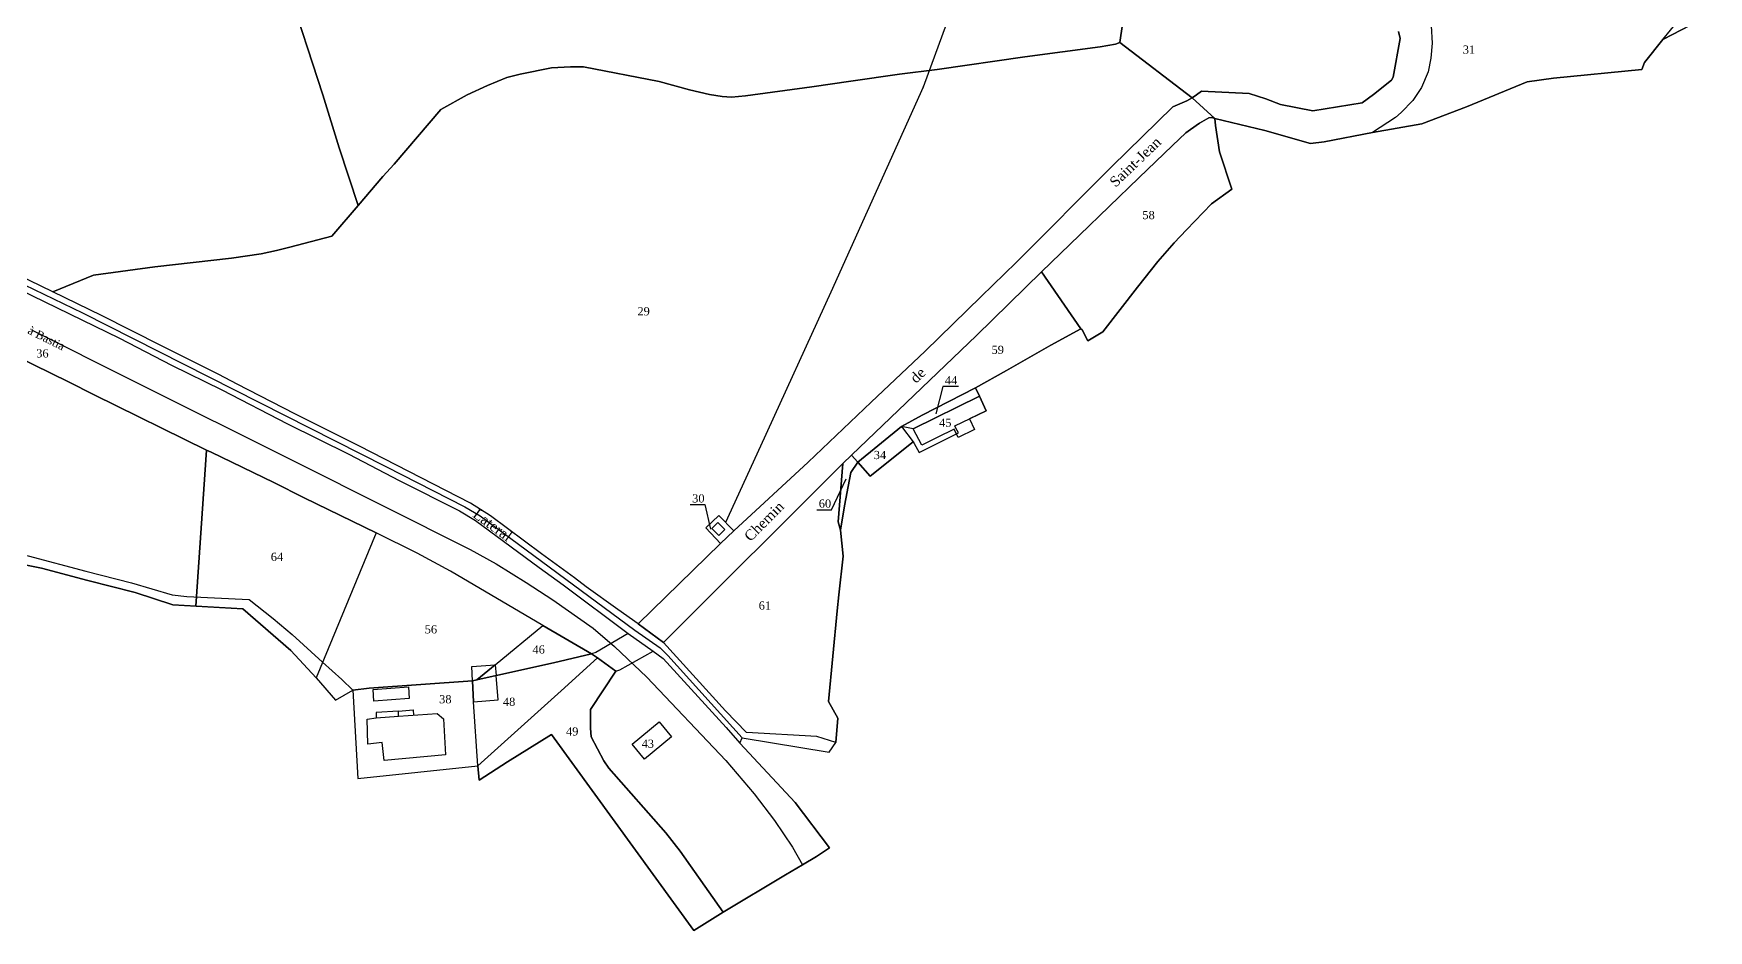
# Model space of a CAD drawing. Extents: x 1208681 to 1209440, y 6152548 to 6153096.
# Drawn here: x 1208953.2 to 1209362.1, y 6152547.6 to 6152766.6 of the extents above; entities that cross this region are included whole.
import ezdxf

# ---------------------------------------------------------------- set-up
doc = ezdxf.new("R2010")
doc.units = 0
doc.linetypes.add('CONTINU', pattern=[0])
doc.layers.get('0').update_dxf_attribs({"linetype": 'CONTINU'})
for name, color, linetype in [('1LIEUDIT', 7, 'CONTINU'), ('1PARCELLE', 7, 'CONTINU'), ('1PYLONE', 7, 'CONTINU'), ('1SECTION', 7, 'CONTINU'), ('1SUBDSECT', 7, 'CONTINU'), ('1TRONROU', 7, 'CONTINU'), ('1TROUPARCELLE', 7, 'CONTINU'), ('1ZONCOMM', 7, 'CONTINU'), ('3BATIDUR', 7, 'CONTINU'), ('3BATILEGER', 7, 'CONTINU'), ('3CHEMIN', 7, 'CONTINU'), ('3FISCLINE', 7, 'CONTINUOUS'), ('3FLECHEPAR', 7, 'CONTINU'), ('3GAZODUC', 7, 'CONTINU'), ('3PARCELLETEX', 7, 'CONTINU'), ('3SNCF', 7, 'CONTINU'), ('3SNCFTEX', 7, 'CONTINU'), ('3TRONROUTEX', 7, 'CONTINU'), ('3ZONCOMMTEX', 7, 'CONTINU')]:
    doc.layers.add(name, color=color, linetype=linetype)
doc.styles.get("Standard").update_dxf_attribs({"font": 'Times New Roman'})

# ---------------------------------------------------------------- blocks, each defined once
blk = doc.blocks.new('PYLONE1')
blk.add_point((0, 0))

msp = doc.modelspace()

# ---------------------------------------------------------------- linework, layer by layer
at = {"layer": '1LIEUDIT'}
for points in [[(1208948.32, 6152637.39), (1208955.17, 6152636.07), (1208966.5, 6152632.99), (1208978.05, 6152630.07), (1208987.25, 6152627.09), (1209004.33, 6152626.11), (1209016.04, 6152615.93), (1209022.24, 6152609.27), (1209026.96, 6152603.8), (1209031.14, 6152606.23), (1209032.38, 6152584.71), (1209061.71, 6152587.79), (1209061.99, 6152584.29), (1209068.9, 6152588.75), (1209079.66, 6152595.43), (1209095.2, 6152574.05), (1209114.42, 6152547.58), (1209121.6, 6152552.07), (1209136.78, 6152561.19), (1209140.94, 6152563.65), (1209144.36, 6152565.68), (1209147.53, 6152567.74), (1209139.17, 6152578.85), (1209125.6, 6152593.32), (1209126.23, 6152594.64), (1209147.42, 6152591.11), (1209149.09, 6152593.48), (1209149.54, 6152599.44), (1209147.3, 6152603.52), (1209149.35, 6152625.63), (1209149.79, 6152629.51), (1209150.85, 6152638.98), (1209150.24, 6152645.34), (1209151.16, 6152651.22), (1209152.39, 6152657.67), (1209152.72, 6152659.37), (1209154.45, 6152661.9), (1209157.41, 6152658.51), (1209167.91, 6152666.9), (1209168.22, 6152666.51), (1209169.4, 6152664.3), (1209179.03, 6152669.05), (1209178.37, 6152670.2), (1209178.07, 6152670.75), (1209185.79, 6152674.45), (1209184.11, 6152677.99), (1209183.18, 6152680.04), (1209190.71, 6152684.29), (1209201.54, 6152690.49), (1209208.82, 6152694.44), (1209209.15, 6152694.26), (1209210.53, 6152691.55), (1209214.21, 6152693.71), (1209222.68, 6152704.63), (1209227.65, 6152710.92), (1209231.63, 6152715.46), (1209234.61, 6152718.66), (1209240.76, 6152725.01), (1209245.74, 6152728.57), (1209242.73, 6152737.71), (1209241.7, 6152744.07), (1209241.59, 6152745.81), (1209236, 6152750.85), (1209218.41, 6152764.34), (1209219.68, 6152773.29)], [(1209362.05, 6152770.92), (1209350.88, 6152765.1), (1209346.41, 6152759.49), (1209345.76, 6152757.75), (1209324.19, 6152755.69), (1209317.8, 6152754.75), (1209302.97, 6152748.69), (1209292.11, 6152744.5), (1209280.04, 6152742.42), (1209268.24, 6152740.13), (1209264.92, 6152739.75), (1209253.73, 6152742.92), (1209241.59, 6152745.81), (1209236, 6152750.85), (1209218.41, 6152764.34), (1209219.68, 6152773.29)]]:
    msp.add_lwpolyline(points, dxfattribs=at)
at = {"layer": '1PARCELLE'}
for points in [[(1209015.18, 6152778.4), (1209023.88, 6152751.56), (1209027.87, 6152738.68), (1209032.51, 6152724.61), (1209026.05, 6152717.11), (1209015.8, 6152714.37), (1209012.58, 6152713.56), (1209008.79, 6152712.77), (1209001.59, 6152711.71), (1208982.83, 6152709.59), (1208967.9, 6152707.56), (1208957.95, 6152703.48), (1208940.63, 6152711.9)], [(1209219.68, 6152773.29), (1209218.41, 6152764.34), (1209217.31, 6152763.93), (1209213.58, 6152763.34), (1209195.18, 6152760.86), (1209173.83, 6152757.78), (1209164.58, 6152756.67), (1209152.7, 6152754.96), (1209143.18, 6152753.52), (1209126.99, 6152751.37), (1209123.62, 6152751.03), (1209121.3, 6152751.19), (1209118.26, 6152751.71), (1209113.34, 6152752.8), (1209105.96, 6152754.88), (1209087.49, 6152758.43), (1209084.27, 6152758.43), (1209079.63, 6152758.17), (1209072, 6152756.61), (1209068.74, 6152755.82), (1209064.03, 6152753.86), (1209059.06, 6152751.61), (1209052.67, 6152748.04), (1209041.25, 6152734.67), (1209038.51, 6152731.65), (1209032.51, 6152724.61), (1209027.87, 6152738.68), (1209027.87, 6152738.68), (1209023.88, 6152751.56), (1209015.18, 6152778.4)], [(1209286.38, 6152767.07), (1209286.8, 6152765.31), (1209285.11, 6152755.93), (1209284.68, 6152755.17), (1209280.31, 6152751.66), (1209277.53, 6152749.67), (1209265.51, 6152747.72), (1209257.63, 6152749.25), (1209254, 6152750.63), (1209249.94, 6152751.93), (1209238.35, 6152752.48), (1209237.11, 6152751.57), (1209236, 6152750.85), (1209218.41, 6152764.34), (1209219.68, 6152773.29)], [(1209286.38, 6152767.07), (1209286.8, 6152765.31), (1209285.11, 6152755.93), (1209284.68, 6152755.17), (1209280.31, 6152751.66), (1209277.53, 6152749.67), (1209265.51, 6152747.72), (1209257.63, 6152749.25), (1209254, 6152750.63), (1209249.94, 6152751.93), (1209238.35, 6152752.48), (1209237.11, 6152751.57), (1209236, 6152750.85), (1209234.7, 6152750.16), (1209231.29, 6152748.68), (1209216.43, 6152734.12), (1209193.1, 6152710.64), (1209184.52, 6152702.36), (1209170.83, 6152689.02), (1209157.7, 6152676.53), (1209142.3, 6152661.9), (1209124.14, 6152645.12), (1209120.88, 6152642.04), (1209100.8, 6152622.42), (1209107.04, 6152617.89), (1209107.04, 6152617.89), (1209150.78, 6152661.6), (1209152.87, 6152663.66), (1209183.39, 6152692.86), (1209199.26, 6152708.41), (1209208.53, 6152717.34), (1209222.99, 6152731.34), (1209231.27, 6152739.25), (1209234.51, 6152742.3), (1209235.6, 6152743.16), (1209237.84, 6152744.67), (1209240.1, 6152746.02), (1209240.85, 6152746.03), (1209241.59, 6152745.81), (1209253.73, 6152742.92), (1209264.92, 6152739.75), (1209268.24, 6152740.13), (1209280.04, 6152742.42), (1209292.11, 6152744.5), (1209302.97, 6152748.69), (1209317.8, 6152754.75), (1209324.19, 6152755.69), (1209345.76, 6152757.75), (1209346.41, 6152759.49), (1209350.88, 6152765.1), (1209354.62, 6152769.64)], [(1208949.79, 6152704.03), (1208974.26, 6152692.19), (1208986.91, 6152685.59), (1208999.23, 6152679.58), (1209015.24, 6152671.31), (1209030.2, 6152663.83), (1209042.5, 6152657.44), (1209057.21, 6152650.06), (1209061.11, 6152647.65), (1209076.62, 6152636.23), (1209082.48, 6152631.98), (1209098.39, 6152620.07), (1209104.52, 6152615.74), (1209106.94, 6152613.97), (1209122.3, 6152597.14), (1209125.6, 6152593.32), (1209139.17, 6152578.85), (1209147.53, 6152567.74), (1209144.36, 6152565.68), (1209140.94, 6152563.65), (1209136.78, 6152561.19), (1209121.6, 6152552.07), (1209111.07, 6152566.96), (1209111.07, 6152566.96), (1209107.59, 6152571.46), (1209093.69, 6152587.18), (1209092.47, 6152589.04), (1209089.37, 6152594.88), (1209089.18, 6152596.99), (1209089.18, 6152601.54), (1209095.4, 6152610.88), (1209090.87, 6152614.17), (1209089.44, 6152615.14), (1209077.58, 6152622.03), (1209055.05, 6152635.3), (1209046.87, 6152639.72), (1209036.86, 6152644.7), (1209019.29, 6152653.19), (1209011.89, 6152656.98), (1208996.6, 6152664.32), (1208995.47, 6152664.87), (1208968.08, 6152678.34), (1208961.77, 6152681.54), (1208940.14, 6152692.1)]]:
    msp.add_lwpolyline(points, dxfattribs=at)
for points in [[(1209236, 6152750.85), (1209234.7, 6152750.16), (1209231.29, 6152748.68), (1209216.43, 6152734.12), (1209193.1, 6152710.64), (1209184.52, 6152702.36), (1209170.83, 6152689.02), (1209157.7, 6152676.53), (1209142.3, 6152661.9), (1209124.14, 6152645.12), (1209120.53, 6152648.87), (1209117.35, 6152645.88), (1209120.88, 6152642.04), (1209100.8, 6152622.42), (1209095.86, 6152625.95), (1209088.1, 6152631.47), (1209085.27, 6152633.64), (1209077.24, 6152639.5), (1209064.81, 6152648.8), (1209059.89, 6152651.93), (1209032.83, 6152665.8), (1209016.99, 6152673.75), (1209002.92, 6152680.92), (1208998.49, 6152683.3), (1208984.45, 6152690.3), (1208969.8, 6152697.76), (1208957.95, 6152703.48), (1208967.9, 6152707.56), (1208982.83, 6152709.59), (1209001.59, 6152711.71), (1209008.79, 6152712.77), (1209012.58, 6152713.56), (1209015.8, 6152714.37), (1209026.05, 6152717.11), (1209032.51, 6152724.61), (1209038.51, 6152731.65), (1209041.25, 6152734.67), (1209052.67, 6152748.04), (1209059.06, 6152751.61), (1209064.03, 6152753.86), (1209068.74, 6152755.82), (1209072, 6152756.61), (1209079.63, 6152758.17), (1209084.27, 6152758.43), (1209087.49, 6152758.43), (1209105.96, 6152754.88), (1209113.34, 6152752.8), (1209118.26, 6152751.71), (1209121.3, 6152751.19), (1209123.62, 6152751.03), (1209126.99, 6152751.37), (1209143.18, 6152753.52), (1209152.7, 6152754.96), (1209164.58, 6152756.67), (1209173.83, 6152757.78), (1209195.18, 6152760.86), (1209213.58, 6152763.34), (1209217.31, 6152763.93), (1209218.41, 6152764.34), (1209236, 6152750.85)], [(1209199.26, 6152708.41), (1209208.53, 6152717.34), (1209222.99, 6152731.34), (1209231.27, 6152739.25), (1209234.51, 6152742.3), (1209235.6, 6152743.16), (1209237.84, 6152744.67), (1209240.1, 6152746.02), (1209240.85, 6152746.03), (1209241.59, 6152745.81), (1209241.7, 6152744.07), (1209242.73, 6152737.71), (1209245.74, 6152728.57), (1209240.76, 6152725.01), (1209234.61, 6152718.66), (1209231.63, 6152715.46), (1209227.65, 6152710.92), (1209222.68, 6152704.63), (1209214.21, 6152693.71), (1209210.53, 6152691.55), (1209209.15, 6152694.26), (1209208.82, 6152694.44), (1209199.26, 6152708.41)], [(1209152.87, 6152663.66), (1209183.39, 6152692.86), (1209199.26, 6152708.41), (1209208.82, 6152694.44), (1209201.54, 6152690.49), (1209190.71, 6152684.29), (1209183.18, 6152680.04), (1209170.1, 6152673.39), (1209165.1, 6152670.59), (1209154.45, 6152661.9), (1209152.87, 6152663.66)], [(1208992.86, 6152626.77), (1208987.25, 6152627.09), (1208978.05, 6152630.07), (1208966.5, 6152632.99), (1208955.17, 6152636.07), (1208948.32, 6152637.39), (1208931.33, 6152639.99), (1208918.13, 6152641.84), (1208904.06, 6152646.75), (1208902.73, 6152649.71), (1208897.23, 6152661.9), (1208893.62, 6152676.34), (1208890.14, 6152692.34), (1208889.49, 6152699.24), (1208889.95, 6152699.3), (1208898.48, 6152697.65), (1208925.09, 6152692.99), (1208929.16, 6152692.61), (1208940.14, 6152692.1), (1208961.77, 6152681.54), (1208968.08, 6152678.34), (1208995.47, 6152664.87), (1208992.86, 6152626.77)], [(1209165.1, 6152670.59), (1209170.1, 6152673.39), (1209183.18, 6152680.04), (1209184.11, 6152677.99), (1209167.94, 6152670.09), (1209165.1, 6152670.59)], [(1209165.1, 6152670.59), (1209167.91, 6152666.9), (1209168.22, 6152666.51), (1209169.4, 6152664.3), (1209179.03, 6152669.05), (1209178.37, 6152670.2), (1209178.07, 6152670.75), (1209185.79, 6152674.45), (1209184.11, 6152677.99), (1209167.94, 6152670.09), (1209165.1, 6152670.59)], [(1209154.45, 6152661.9), (1209165.1, 6152670.59), (1209167.91, 6152666.9), (1209157.41, 6152658.51), (1209154.45, 6152661.9)], [(1209016.04, 6152615.93), (1209004.33, 6152626.11), (1208992.86, 6152626.77), (1208995.47, 6152664.87), (1208996.6, 6152664.32), (1209011.89, 6152656.98), (1209019.29, 6152653.19), (1209036.86, 6152644.7), (1209022.24, 6152609.27), (1209016.04, 6152615.93)], [(1209150.78, 6152661.6), (1209152.87, 6152663.66), (1209154.45, 6152661.9), (1209152.72, 6152659.37), (1209152.39, 6152657.67), (1209151.16, 6152651.22), (1209150.24, 6152645.34), (1209149.64, 6152647.31), (1209150.78, 6152661.6)], [(1209107.04, 6152617.89), (1209150.78, 6152661.6), (1209149.64, 6152647.31), (1209150.24, 6152645.34), (1209150.85, 6152638.98), (1209149.79, 6152629.51), (1209149.35, 6152625.63), (1209147.3, 6152603.52), (1209149.54, 6152599.44), (1209149.09, 6152593.48), (1209144.46, 6152594.94), (1209127.23, 6152595.93), (1209122.17, 6152601.18), (1209107.04, 6152617.89)], [(1209124.14, 6152645.12), (1209120.88, 6152642.04), (1209117.35, 6152645.88), (1209120.53, 6152648.87), (1209124.14, 6152645.12)], [(1209061.44, 6152608.77), (1209065.9, 6152612.45), (1209077.58, 6152622.03), (1209055.05, 6152635.3), (1209046.87, 6152639.72), (1209036.86, 6152644.7), (1209022.24, 6152609.27), (1209026.96, 6152603.8), (1209031.14, 6152606.23), (1209035.15, 6152606.76), (1209060.38, 6152608.5), (1209061.44, 6152608.77)], [(1209061.44, 6152608.77), (1209065.9, 6152612.45), (1209077.58, 6152622.03), (1209089.44, 6152615.14), (1209080.15, 6152612.89), (1209066.56, 6152609.9), (1209066.13, 6152609.8), (1209061.44, 6152608.77)], [(1209090.87, 6152614.17), (1209082.01, 6152606.08), (1209061.71, 6152587.79), (1209060.61, 6152603.42), (1209060.38, 6152608.5), (1209061.44, 6152608.77), (1209066.13, 6152609.8), (1209066.56, 6152609.9), (1209080.15, 6152612.89), (1209089.44, 6152615.14), (1209090.87, 6152614.17)], [(1209090.87, 6152614.17), (1209095.4, 6152610.88), (1209089.18, 6152601.54), (1209089.18, 6152596.99), (1209089.37, 6152594.88), (1209092.47, 6152589.04), (1209093.69, 6152587.18), (1209107.59, 6152571.46), (1209111.07, 6152566.96), (1209121.6, 6152552.07), (1209114.42, 6152547.58), (1209095.2, 6152574.05), (1209079.66, 6152595.43), (1209068.9, 6152588.75), (1209061.99, 6152584.29), (1209061.71, 6152587.79), (1209082.01, 6152606.08), (1209090.87, 6152614.17)], [(1209061.71, 6152587.79), (1209060.61, 6152603.42), (1209060.38, 6152608.5), (1209035.15, 6152606.76), (1209031.14, 6152606.23), (1209032.38, 6152584.71), (1209061.71, 6152587.79)], [(1209102.36, 6152589.39), (1209099.37, 6152593.07), (1209105.94, 6152598.49), (1209108.95, 6152594.88), (1209102.36, 6152589.39)]]:
    msp.add_lwpolyline(points, close=True, dxfattribs=at)
at = {"layer": '1SECTION'}
msp.add_lwpolyline([(1208948.32, 6152637.39), (1208955.17, 6152636.07), (1208966.5, 6152632.99), (1208978.05, 6152630.07), (1208987.25, 6152627.09), (1209004.33, 6152626.11), (1209016.04, 6152615.93), (1209022.24, 6152609.27), (1209026.96, 6152603.8), (1209031.14, 6152606.23), (1209032.38, 6152584.71), (1209061.71, 6152587.79), (1209061.99, 6152584.29), (1209068.9, 6152588.75), (1209079.66, 6152595.43), (1209095.2, 6152574.05), (1209114.42, 6152547.58), (1209121.6, 6152552.07), (1209136.78, 6152561.19), (1209140.94, 6152563.65), (1209144.36, 6152565.68), (1209147.53, 6152567.74), (1209139.17, 6152578.85), (1209125.6, 6152593.32), (1209126.23, 6152594.64), (1209147.42, 6152591.11), (1209149.09, 6152593.48), (1209149.54, 6152599.44), (1209147.3, 6152603.52), (1209149.35, 6152625.63), (1209149.79, 6152629.51), (1209150.85, 6152638.98), (1209150.24, 6152645.34), (1209151.16, 6152651.22), (1209152.39, 6152657.67), (1209152.72, 6152659.37), (1209154.45, 6152661.9), (1209157.41, 6152658.51), (1209167.91, 6152666.9), (1209168.22, 6152666.51), (1209169.4, 6152664.3), (1209179.03, 6152669.05), (1209178.37, 6152670.2), (1209178.07, 6152670.75), (1209185.79, 6152674.45), (1209184.11, 6152677.99), (1209183.18, 6152680.04), (1209190.71, 6152684.29), (1209201.54, 6152690.49), (1209208.82, 6152694.44), (1209209.15, 6152694.26), (1209210.53, 6152691.55), (1209214.21, 6152693.71), (1209222.68, 6152704.63), (1209227.65, 6152710.92), (1209231.63, 6152715.46), (1209234.61, 6152718.66), (1209240.76, 6152725.01), (1209245.74, 6152728.57), (1209242.73, 6152737.71), (1209241.7, 6152744.07), (1209241.59, 6152745.81), (1209253.73, 6152742.92), (1209264.92, 6152739.75), (1209268.24, 6152740.13), (1209280.04, 6152742.42), (1209292.11, 6152744.5), (1209302.97, 6152748.69), (1209317.8, 6152754.75), (1209324.19, 6152755.69), (1209345.76, 6152757.75), (1209346.41, 6152759.49), (1209350.88, 6152765.1), (1209362.05, 6152770.92)], dxfattribs=at)
at = {"layer": '1SUBDSECT'}
msp.add_lwpolyline([(1208948.32, 6152637.39), (1208955.17, 6152636.07), (1208966.5, 6152632.99), (1208978.05, 6152630.07), (1208987.25, 6152627.09), (1209004.33, 6152626.11), (1209016.04, 6152615.93), (1209022.24, 6152609.27), (1209026.96, 6152603.8), (1209031.14, 6152606.23), (1209032.38, 6152584.71), (1209061.71, 6152587.79), (1209061.99, 6152584.29), (1209068.9, 6152588.75), (1209079.66, 6152595.43), (1209095.2, 6152574.05), (1209114.42, 6152547.58), (1209121.6, 6152552.07), (1209136.78, 6152561.19), (1209140.94, 6152563.65), (1209144.36, 6152565.68), (1209147.53, 6152567.74), (1209139.17, 6152578.85), (1209125.6, 6152593.32), (1209126.23, 6152594.64), (1209147.42, 6152591.11), (1209149.09, 6152593.48), (1209149.54, 6152599.44), (1209147.3, 6152603.52), (1209149.35, 6152625.63), (1209149.79, 6152629.51), (1209150.85, 6152638.98), (1209150.24, 6152645.34), (1209151.16, 6152651.22), (1209152.39, 6152657.67), (1209152.72, 6152659.37), (1209154.45, 6152661.9), (1209157.41, 6152658.51), (1209167.91, 6152666.9), (1209168.22, 6152666.51), (1209169.4, 6152664.3), (1209179.03, 6152669.05), (1209178.37, 6152670.2), (1209178.07, 6152670.75), (1209185.79, 6152674.45), (1209184.11, 6152677.99), (1209183.18, 6152680.04), (1209190.71, 6152684.29), (1209201.54, 6152690.49), (1209208.82, 6152694.44), (1209209.15, 6152694.26), (1209210.53, 6152691.55), (1209214.21, 6152693.71), (1209222.68, 6152704.63), (1209227.65, 6152710.92), (1209231.63, 6152715.46), (1209234.61, 6152718.66), (1209240.76, 6152725.01), (1209245.74, 6152728.57), (1209242.73, 6152737.71), (1209241.7, 6152744.07), (1209241.59, 6152745.81), (1209253.73, 6152742.92), (1209264.92, 6152739.75), (1209268.24, 6152740.13), (1209280.04, 6152742.42), (1209292.11, 6152744.5), (1209302.97, 6152748.69), (1209317.8, 6152754.75), (1209324.19, 6152755.69), (1209345.76, 6152757.75), (1209346.41, 6152759.49), (1209350.88, 6152765.1), (1209362.05, 6152770.92)], dxfattribs=at)
at = {"layer": '1TRONROU'}
msp.add_lwpolyline([(1209294.33, 6152768.4), (1209294.58, 6152764.21), (1209294.32, 6152760.51), (1209293.67, 6152757.24), (1209292.01, 6152753.35), (1209289.88, 6152750.23), (1209287.01, 6152747.26), (1209285.66, 6152746.05), (1209280.04, 6152742.42), (1209280.04, 6152742.42), (1209268.24, 6152740.13), (1209264.92, 6152739.75), (1209253.73, 6152742.92), (1209241.59, 6152745.81), (1209240.85, 6152746.03), (1209240.1, 6152746.02), (1209237.84, 6152744.67), (1209235.6, 6152743.16), (1209234.51, 6152742.3), (1209231.27, 6152739.25), (1209222.99, 6152731.34), (1209208.53, 6152717.34), (1209199.26, 6152708.41), (1209183.39, 6152692.86), (1209152.87, 6152663.66), (1209150.78, 6152661.6), (1209107.04, 6152617.89), (1209100.8, 6152622.42), (1209120.88, 6152642.04), (1209124.14, 6152645.12), (1209142.3, 6152661.9), (1209157.7, 6152676.53), (1209170.83, 6152689.02), (1209184.52, 6152702.36), (1209193.1, 6152710.64), (1209216.43, 6152734.12), (1209231.29, 6152748.68), (1209234.7, 6152750.16), (1209236, 6152750.85), (1209237.11, 6152751.57), (1209238.35, 6152752.48), (1209249.94, 6152751.93), (1209254, 6152750.63), (1209257.63, 6152749.25), (1209265.51, 6152747.72), (1209277.53, 6152749.67), (1209280.31, 6152751.66), (1209284.68, 6152755.17), (1209285.11, 6152755.93), (1209286.8, 6152765.31), (1209286.38, 6152767.07)], dxfattribs=at)
at = {"layer": '1TROUPARCELLE'}
msp.add_lwpolyline([(1209099.37, 6152593.07), (1209105.94, 6152598.49), (1209108.95, 6152594.88), (1209102.36, 6152589.39), (1209099.37, 6152593.07)], close=True, dxfattribs=at)
at = {"layer": '1ZONCOMM'}
msp.add_lwpolyline([(1208934.47, 6152713.15), (1208965.17, 6152698.38), (1209039.22, 6152660.82), (1209058.53, 6152651.04), (1209062.24, 6152648.79), (1209100.01, 6152620.94), (1209106.17, 6152616.58), (1209108.09, 6152614.74), (1209126.23, 6152594.64), (1209147.42, 6152591.11)], dxfattribs=at)
msp.add_lwpolyline([(1208934.47, 6152713.15), (1208965.17, 6152698.38), (1209039.22, 6152660.82), (1209058.53, 6152651.04), (1209062.24, 6152648.79), (1209100.01, 6152620.94), (1209106.17, 6152616.58), (1209108.09, 6152614.74), (1209126.23, 6152594.64), (1209147.42, 6152591.11)], dxfattribs=at)
at = {"layer": '3BATIDUR'}
for points in [[(1209167.94, 6152670.09), (1209184.11, 6152677.99), (1209185.79, 6152674.45), (1209181.67, 6152672.48), (1209182.91, 6152669.88), (1209178.92, 6152667.96), (1209177.94, 6152669.99), (1209173.83, 6152667.94), (1209170.02, 6152666.05), (1209167.94, 6152670.09)], [(1209165.1, 6152670.59), (1209167.91, 6152666.9), (1209157.41, 6152658.51), (1209154.45, 6152661.9), (1209165.1, 6152670.59)], [(1209120.52, 6152644.04), (1209118.76, 6152645.76), (1209120.28, 6152647.22), (1209121.99, 6152645.44), (1209120.52, 6152644.04)], [(1209065.9, 6152612.45), (1209061.44, 6152608.77), (1209060.38, 6152608.5), (1209060.22, 6152612.02), (1209065.9, 6152612.45)], [(1209060.61, 6152603.42), (1209066.63, 6152603.92), (1209066.13, 6152609.8), (1209061.44, 6152608.77), (1209060.38, 6152608.5), (1209060.61, 6152603.42)], [(1209065.9, 6152612.45), (1209066.13, 6152609.8), (1209061.44, 6152608.77), (1209065.9, 6152612.45)], [(1209036.32, 6152603.56), (1209036.14, 6152606.45), (1209044.76, 6152607.1), (1209044.91, 6152604.19), (1209036.32, 6152603.56)], [(1209042.3, 6152599.88), (1209051.76, 6152600.52), (1209053.31, 6152599.24), (1209053.78, 6152590.46), (1209038.79, 6152589.06), (1209038.36, 6152593.46), (1209034.83, 6152593.11), (1209034.7, 6152599.14), (1209036.86, 6152599.54), (1209042.3, 6152599.88)]]:
    msp.add_lwpolyline(points, close=True, dxfattribs=at)
at = {"layer": '3BATILEGER'}
msp.add_lwpolyline([(1209042.3, 6152599.88), (1209042.31, 6152601.16), (1209036.86, 6152600.83), (1209036.86, 6152599.54), (1209042.3, 6152599.88)], close=True, dxfattribs=at)
at = {"layer": '3CHEMIN'}
for points in [[(1208902.73, 6152649.71), (1208919.25, 6152643.85), (1208934.02, 6152641.73), (1208948.52, 6152639.7), (1208951.92, 6152639.08), (1208966.02, 6152635.3), (1208977.12, 6152632.44), (1208987.11, 6152629.5), (1208990.64, 6152629.16), (1209005.88, 6152628.35), (1209011.72, 6152623.79), (1209016.4, 6152619.86), (1209023.8, 6152613.06), (1209028.47, 6152608.86), (1209031.14, 6152606.23)], [(1209098.39, 6152620.07), (1209090.47, 6152615.49), (1209089.44, 6152615.14)], [(1209095.4, 6152610.88), (1209096.32, 6152611.2), (1209104.52, 6152615.74)]]:
    msp.add_lwpolyline(points, dxfattribs=at)
at = {"layer": '3FISCLINE'}
msp.add_lwpolyline([(1209042.31, 6152601.16), (1209045.88, 6152601.45), (1209045.98, 6152600.13)], dxfattribs=at)
at = {"layer": '3FLECHEPAR'}
for points in [[(1209179, 6152680.41), (1209175.18, 6152680.42), (1209173.46, 6152673.73)], [(1209144.4, 6152650.31), (1209147.97, 6152650.3), (1209151.55, 6152657.86)], [(1209113.49, 6152651.57), (1209117.06, 6152651.57), (1209118.5, 6152645.58)]]:
    msp.add_lwpolyline(points, dxfattribs=at)
at = {"layer": '3GAZODUC'}
msp.add_lwpolyline([(1209272.14, 6153029.97), (1209252.51, 6152976.96), (1209238.82, 6152939.11), (1209230.45, 6152916.83), (1209223.88, 6152898.28), (1209211.53, 6152864.72), (1209206.7, 6152852.59), (1209203.18, 6152843.06), (1209197.46, 6152827.84), (1209187.43, 6152800.19), (1209170.41, 6152753.48), (1209147.83, 6152703.42), (1209130.71, 6152665.8), (1209122.14, 6152647.19)], dxfattribs=at)
at = {"layer": '3SNCF'}
msp.add_lwpolyline([(1208952.72, 6152694.19), (1208977.21, 6152681.96), (1209017.52, 6152661.8), (1209059.79, 6152640.62), (1209066.14, 6152637.1), (1209073.47, 6152632.58), (1209079.96, 6152628.33), (1209089.81, 6152621.39), (1209095.07, 6152616.89), (1209102.9, 6152609.43), (1209122.25, 6152589.08), (1209129.1, 6152580.91), (1209134.13, 6152574.47), (1209138.45, 6152567.96), (1209140.94, 6152563.65)], dxfattribs=at)

# ---------------------------------------------------------------- block references
at = {"layer": '1PYLONE', "rotation": 90}
msp.add_blockref('PYLONE1', (1209170.41, 6152753.48), dxfattribs=at)

# ---------------------------------------------------------------- texts
at = {"layer": '3PARCELLETEX'}
for s, p in [('31', (1209302.09, 6152761.64)), ('58', (1209223.88, 6152721.24)), ('29', (1209100.64, 6152697.75)), ('36', (1208953.91, 6152687.48)), ('59', (1209187.06, 6152688.35)), ('44', (1209175.68, 6152680.92)), ('45', (1209174.26, 6152670.56)), ('34', (1209158.32, 6152662.67)), ('30', (1209114, 6152652.07)), ('60', (1209144.9, 6152650.81)), ('64', (1209011.16, 6152637.8)), ('61', (1209130.24, 6152625.92)), ('56', (1209048.72, 6152620.11)), ('46', (1209075.03, 6152615.19)), ('38', (1209052.25, 6152603.05)), ('48', (1209067.81, 6152602.43)), ('49', (1209083.21, 6152595.18)), ('43', (1209101.67, 6152592.18))]:
    msp.add_text(s, height=2, dxfattribs=at).set_placement(p)
at = {"layer": '3SNCFTEX'}
msp.add_text("Chemin de fer d'Ajaccio à Bastia", height=2, rotation=333.5, dxfattribs=at).set_placement((1208924.58, 6152706.92))
at = {"layer": '3TRONROUTEX'}
for s, rotation, p in [('Saint-Jean', 43.8, (1209217.34, 6152728.88)), ('de', 43.6, (1209168.62, 6152681.02)), ('Chemin', 45, (1209128.21, 6152642.38))]:
    msp.add_text(s, height=2.5, rotation=rotation, dxfattribs=at).set_placement(p)
at = {"layer": '3ZONCOMMTEX'}
msp.add_text('Lateral', height=2.5, rotation=323.8, dxfattribs=at).set_placement((1209060.24, 6152648.7))
msp.add_text('Lateral', height=2.5, rotation=323.8, dxfattribs=at).set_placement((1209060.24, 6152648.7))

doc.saveas('drawing.dxf')
